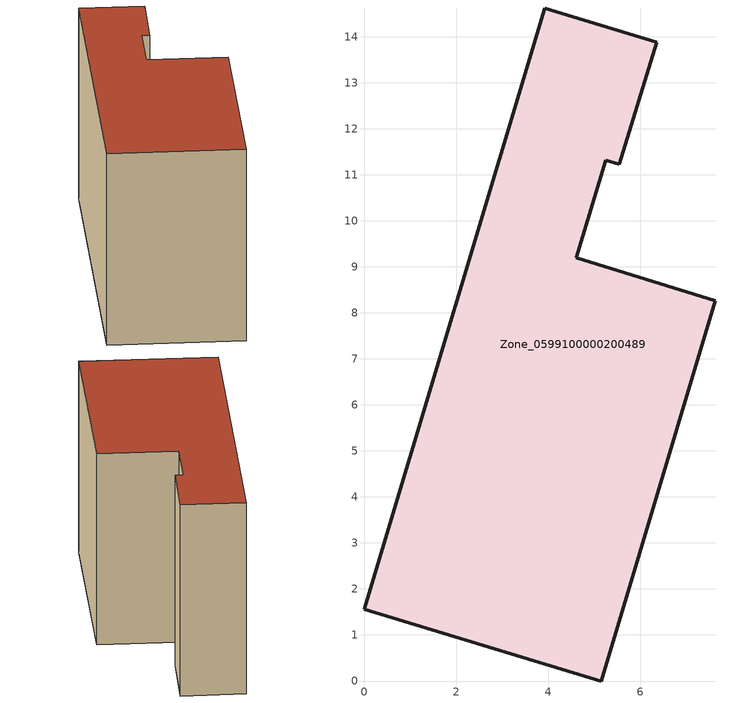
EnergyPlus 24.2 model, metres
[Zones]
Zone_0599100000200489
 floor ground (C_G): 0,1.56 3.93,14.63 6.36,13.89 5.55,11.23 5.25,11.32 4.61,9.2 7.64,8.27 5.16,0 z0
 wall outside (C_F): 3.93,14.63 0,1.56 5.16,0 7.64,8.27 4.61,9.2 5.25,11.32 5.55,11.23 6.36,13.89 3.93,14.63 z0:8.08
 roof outside (C_R): 5.55,11.23 6.36,13.89 3.93,14.63 0,1.56 5.16,0 7.64,8.27 4.61,9.2 5.25,11.32 z8.08
[BUILDING]
Pand.0599100000200489: North Axis=0; Terrain=City; Loads Convergence Tolerance Value=0.04; Temperature Convergence Tolerance Value=0.4; Solar Distribution=FullExterior; Maximum Number of Warmup Days=25; Minimum Number of Warmup Days=1
[Site:Location]
Rotterdam.The.Hague.AP_ZH_NLD Design_Conditions: Latitude=51.96; Longitude=4.45; Time Zone=1; Elevation=-4.5
[SITE:GROUNDTEMPERATURE:BUILDINGSURFACE]
18, 18, 18, 18, 18, 18, 18, 18, 18, 18, 18, 18
[MATERIAL] Thermal Absorptance=0.9; Solar Absorptance=0.7; Visible Absorptance=0.7
Name | Roughness | Thickness | Conductivity | Density | Specific Heat
G.TI.1975-1991 | MediumSmooth | 0.15 | 0.288461 | 540 | 1210
F.TI.1975-1991 | Rough | 0.3 | 0.230769 | 1920 | 840
R.TI.1975-1991 | MediumRough | 0.2 | 0.153846 | 1500 | 1000
[CONSTRUCTION]
C_G: G.TI.1975-1991
C_F: F.TI.1975-1991
C_R: R.TI.1975-1991
[ZONE]
Zone_0599100000200489: Type=1; Multiplier=1; Ceiling Height=Autocalculate; Volume=Autocalculate; Floor Area=autocalculate; Part of Total Floor Area=Yes
[ZONEINFILTRATION:DESIGNFLOWRATE]
Infil_Zone_0599100000200489: Zone or ZoneList or Space or SpaceList=Zone_0599100000200489; Schedule=AlwaysOn; Design Flow Rate Calculation Method=Flow/Area; Flow Rate per Floor Area=0.003; Constant Term Coefficient=1; Temperature Term Coefficient=0; Velocity Term Coefficient=0; Velocity Squared Term Coefficient=0
[HVACTEMPLATE:ZONE:IDEALLOADSAIRSYSTEM]
Zone_0599100000200489: Maximum Heating Supply Air Temperature=50; Minimum Cooling Supply Air Temperature=13; Maximum Heating Supply Air Humidity Ratio=0.0156; Minimum Cooling Supply Air Humidity Ratio=0.0077; Heating Limit=NoLimit; Cooling Limit=NoLimit; Dehumidification Control Type=ConstantSensibleHeatRatio; Cooling Sensible Heat Ratio=0.7; Dehumidification Setpoint=60; Humidification Control Type=None; Humidification Setpoint=30; Outdoor Air Method=None; Outdoor Air Flow Rate per Person=0.00944; Outdoor Air Flow Rate per Zone Floor Area=0; Outdoor Air Flow Rate per Zone=0; Demand Controlled Ventilation Type=None; Outdoor Air Economizer Type=NoEconomizer; Heat Recovery Type=None; Sensible Heat Recovery Effectiveness=0.7; Latent Heat Recovery Effectiveness=0.65
[ZONECONTROL:THERMOSTAT]
ThermostatControl_Zone_0599100000200489: Zone or ZoneList=Zone_0599100000200489; Control Type Schedule=DualSetpointControlType; Control 1=Thermostat_Zone_0599100000200489; Temperature Difference Between Cutout And Setpoint=0
[THERMOSTATSETPOINT:DUALSETPOINT]
Thermostat_Zone_0599100000200489: Heating Setpoint Temperature Schedule=HeatingSetpoint_Zone_0599100000200489; Cooling Setpoint Temperature Schedule=CoolingSetpoint_Zone_0599100000200489
[SCHEDULE:COMPACT]
HeatingSetpoint_Zone_0599100000200489: Through: 12/31, For: AllDays, Until: 24:00, 21
CoolingSetpoint_Zone_0599100000200489: Through: 12/31, For: AllDays, Until: 24:00, 24
DualSetpointControlType: Through: 12/31, For: AllDays, Until: 24:00, 4
AlwaysOn: Through: 12/31, For: AllDays, Until: 24:00, 1
